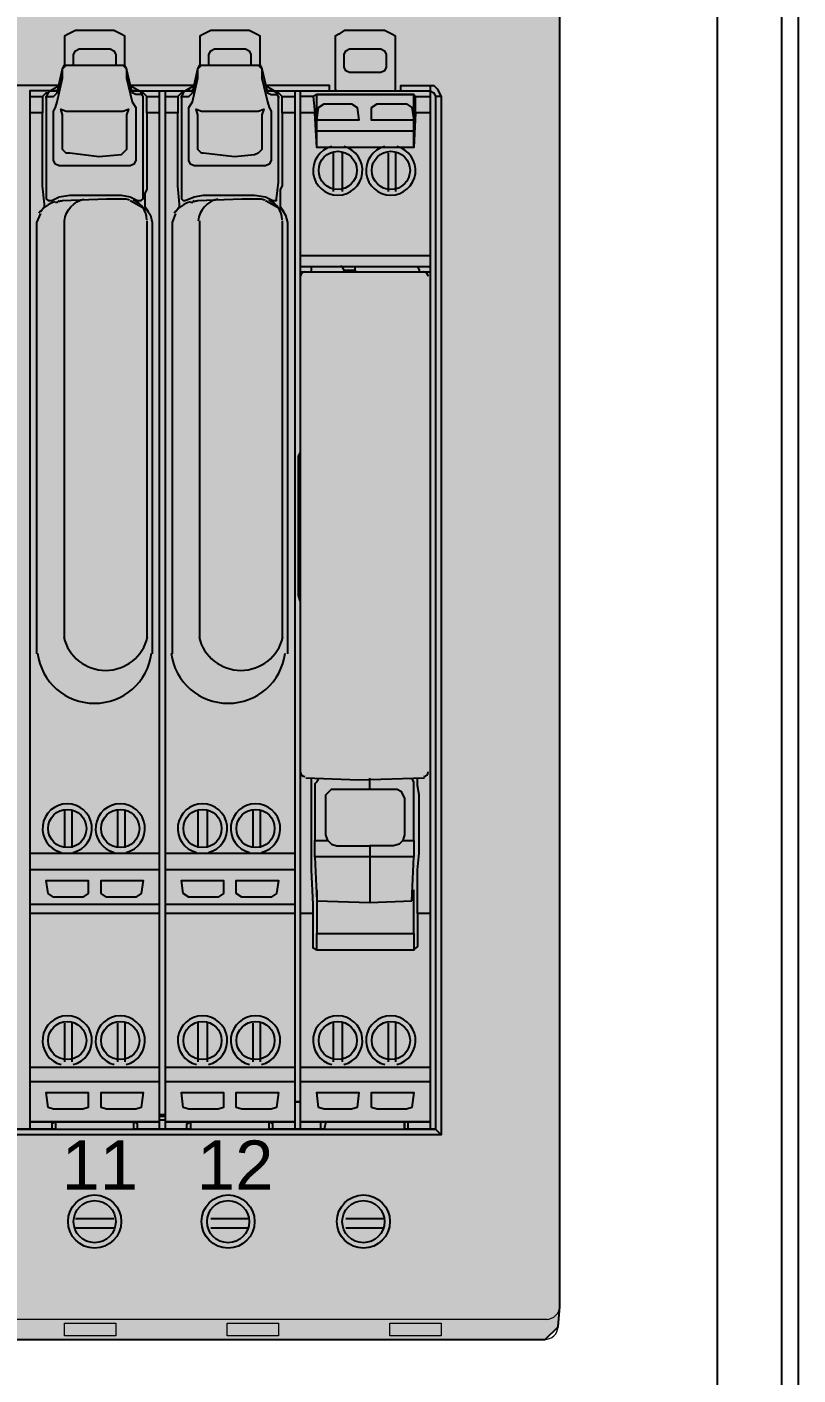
# Model space of a CAD drawing. Extents: x 9438 to 11125, y 1800 to 2873.
# Drawn here: x 11053.8 to 11125.3, y 2243.7 to 2368.6 of the extents above; entities that cross this region are included whole.
import ezdxf

# ---------------------------------------------------------------- set-up
doc = ezdxf.new("R2010")
doc.units = 0
doc.header["$LTSCALE"] = 10
doc.header["$MEASUREMENT"] = 0
doc.layers.add('G02-1-PRDXXXX-E-MRIO-01-P01-01$0$ANNOTATION', color=7, linetype='Continuous')
doc.layers.add('G02-1-PRDXXXX-E-MRIO-01-P01-01$0$TITLE', color=7, linetype='Continuous')
doc.layers.add('G02-1-PRDXXXX-E-MRIO-01-P01-01$0$View', color=251, linetype='Continuous', plot=False)
doc.styles.add('G02-1-PRDXXXX-E-MRIO-01-P01-01$0$PDF Swiss721BT-Light', font='arial.ttf')

# ---------------------------------------------------------------- blocks, each defined once
blk = doc.blocks.new('G02-1-PRDXXXX-E-MRIO-01-P01-01$0$DV-54809-ZX-370-003')
at = {"layer": 'G02-1-PRDXXXX-E-MRIO-01-P01-01$0$ANNOTATION', "lineweight": 25}
for points in [[(1329.17, 652.27), (1680.05, 652.27), (1680.05, 413.32), (1329.17, 413.32)], [(1376.76, 595.03), (1375.57, 594.01), (1375.4, 591.81), (1375.4, 450.24), (1375.57, 448.21), (1376.76, 447.02), (1664.13, 447.02), (1665.32, 448.21), (1665.49, 450.07), (1665.49, 592.15), (1664.98, 594.69), (1664.13, 595.03)], [(1645.5, 566.07), (1645.67, 566.41), (1646.01, 566.58), (1648.89, 566.58), (1649.23, 566.41), (1649.4, 566.07), (1649.4, 564.89), (1649.23, 564.55), (1648.89, 564.38), (1646.01, 564.38), (1645.67, 564.55), (1645.5, 564.89)], [(1619.76, 560.82), (1625.01, 560.82), (1625.52, 560.99), (1625.35, 560.48), (1625.35, 557.44), (1625.35, 557.27), (1625.18, 557.1), (1625.01, 556.93), (1624.84, 556.76), (1622.81, 556.59), (1620.1, 556.93), (1619.76, 556.93), (1619.42, 557.27), (1619.42, 557.61), (1619.42, 560.48), (1619.26, 560.99)], [(1632.29, 560.82), (1637.54, 560.82), (1638.05, 560.99), (1637.88, 560.48), (1637.88, 557.44), (1637.88, 557.27), (1637.71, 557.1), (1637.54, 556.93), (1637.21, 556.76), (1635.34, 556.59), (1632.46, 556.93), (1632.29, 556.93), (1631.96, 557.27), (1631.96, 557.61), (1631.96, 560.48), (1631.79, 560.99)], [(1643.13, 561.16), (1643.64, 561.5), (1644.15, 561.5), (1645.67, 561.5), (1646.18, 561.5), (1646.69, 561.16), (1646.86, 559.98), (1642.96, 559.98)], [(1648.04, 561.16), (1648.55, 561.5), (1649.06, 561.5), (1650.75, 561.5), (1651.26, 561.5), (1651.77, 561.16), (1651.94, 559.98), (1648.04, 559.98)], [(1641.27, 528.65), (1641.27, 515.95), (1641.27, 528.82)], [(1651.77, 487.67), (1651.94, 491.73), (1647.87, 491.73), (1642.79, 491.73), (1642.96, 487.67), (1647.87, 487.5)], [(1618.07, 488.34), (1617.9, 489.53), (1621.8, 489.53), (1621.8, 488.34), (1621.29, 488), (1620.61, 488), (1619.09, 488), (1618.58, 488)], [(1622.98, 488.34), (1622.98, 489.53), (1626.88, 489.53), (1626.71, 488.34), (1626.2, 488), (1625.69, 488), (1624.17, 488), (1623.49, 488)], [(1630.6, 488.34), (1630.43, 489.53), (1634.33, 489.53), (1634.33, 488.34), (1633.82, 488), (1633.14, 488), (1631.62, 488), (1631.11, 488)], [(1635.51, 488.34), (1635.51, 489.53), (1639.41, 489.53), (1639.24, 488.34), (1638.73, 488), (1638.22, 488), (1636.7, 488), (1636.02, 488)], [(1618.07, 468.53), (1617.9, 469.89), (1621.8, 469.89), (1621.8, 468.53), (1621.29, 468.36), (1620.61, 468.36), (1619.09, 468.36), (1618.58, 468.36)], [(1622.98, 468.53), (1622.98, 469.89), (1626.88, 469.89), (1626.71, 468.53), (1626.2, 468.36), (1625.69, 468.36), (1624.17, 468.36), (1623.49, 468.36)], [(1630.6, 468.53), (1630.43, 469.89), (1634.33, 469.89), (1634.33, 468.53), (1633.82, 468.36), (1633.14, 468.36), (1631.62, 468.36), (1631.11, 468.36)], [(1635.51, 468.53), (1635.51, 469.89), (1639.41, 469.89), (1639.24, 468.53), (1638.73, 468.36), (1638.22, 468.36), (1636.7, 468.36), (1636.02, 468.36)], [(1643.13, 468.53), (1642.96, 469.89), (1646.86, 469.89), (1646.69, 468.53), (1646.18, 468.36), (1645.67, 468.36), (1644.15, 468.36), (1643.64, 468.36)], [(1648.04, 468.53), (1648.04, 469.89), (1651.94, 469.89), (1651.77, 468.53), (1651.26, 468.36), (1650.75, 468.36), (1649.06, 468.36), (1648.55, 468.36)], [(1616.38, 467.18), (1628.4, 467.18)], [(1628.91, 467.18), (1640.93, 467.18)], [(1641.44, 467.18), (1653.46, 467.18)]]:
    blk.add_lwpolyline(points, close=True, dxfattribs=at)
at = {"layer": 'G02-1-PRDXXXX-E-MRIO-01-P01-01$0$ANNOTATION', "lineweight": 0}
for points in [[(1665.32, 448.21), (1665.49, 450.07), (1665.49, 591.98), (1665.49, 591.81)], [(1665.49, 450.07), (1665.49, 450.24)], [(1664.3, 448.89), (1376.59, 448.89)], [(1376.76, 447.02), (1664.13, 447.02)]]:
    blk.add_lwpolyline(points, dxfattribs=at)
at = {"layer": 'G02-1-PRDXXXX-E-MRIO-01-P01-01$0$ANNOTATION', "lineweight": 25}
for points in [[(1617.9, 562.01), (1617.9, 562.18), (1618.07, 562.18), (1618.58, 562.18), (1618.92, 562.52), (1619.42, 564.72), (1619.76, 565.06), (1625.01, 565.06), (1625.35, 564.72), (1625.35, 563.87), (1625.86, 561.67), (1626.2, 561.16), (1626.2, 560.82), (1626.2, 556.25), (1626.03, 555.91), (1625.69, 555.74), (1619.09, 555.74), (1618.75, 555.91), (1618.58, 556.25), (1618.58, 560.82), (1618.75, 561.16), (1618.92, 561.67), (1619.42, 563.87), (1619.42, 564.72), (1619.59, 565.06), (1622.81, 565.06), (1625.18, 565.06), (1625.18, 567.26), (1625.18, 567.77), (1624.84, 567.94), (1624.17, 568.27), (1620.61, 568.27), (1619.93, 567.94), (1619.59, 567.77), (1619.59, 567.26), (1619.59, 564.89)], [(1628.91, 562.18), (1630.09, 562.18), (1630.43, 562.52), (1630.6, 562.52), (1630.43, 562.18), (1630.43, 562.01), (1630.43, 562.18), (1630.6, 562.18), (1631.11, 562.18), (1631.45, 562.52), (1631.96, 564.72), (1632.29, 565.06), (1637.54, 565.06), (1637.88, 564.72), (1637.88, 563.87), (1638.39, 561.67), (1638.56, 561.16), (1638.73, 560.82), (1638.73, 556.25), (1638.56, 555.91), (1638.22, 555.74), (1631.62, 555.74), (1631.28, 555.91), (1631.11, 556.25), (1631.11, 560.82), (1631.11, 561.16), (1631.45, 561.67), (1631.96, 563.87), (1631.96, 564.72), (1632.13, 565.06), (1635.34, 565.06), (1637.71, 565.06), (1637.71, 567.26), (1637.71, 567.77), (1637.38, 567.94), (1636.7, 568.27), (1633.14, 568.27), (1632.46, 567.94), (1632.13, 567.77), (1632.13, 567.26), (1632.13, 564.89)], [(1650.25, 562.69), (1650.25, 567.26), (1650.25, 567.77), (1649.91, 567.94), (1649.23, 568.27), (1645.5, 568.27), (1645, 567.94), (1644.66, 567.77), (1644.66, 567.26), (1644.66, 563.02), (1644.66, 562.85), (1644.83, 562.69)], [(1620.44, 565.06), (1620.44, 566.07), (1620.61, 566.41), (1620.95, 566.58), (1623.83, 566.58), (1624.17, 566.41), (1624.34, 566.07), (1624.34, 565.06)], [(1632.97, 565.06), (1632.97, 566.07), (1633.14, 566.41), (1633.48, 566.58), (1636.36, 566.58), (1636.7, 566.41), (1636.87, 566.07), (1636.87, 565.06)], [(1626.88, 562.01), (1626.88, 562.18), (1626.71, 562.35), (1626.2, 562.35), (1625.86, 562.52), (1625.35, 564.72), (1625.18, 565.06)], [(1625.18, 565.06), (1625.18, 565.06)], [(1637.54, 565.06), (1637.71, 565.06), (1637.88, 564.72), (1638.39, 562.52), (1638.73, 562.35), (1639.24, 562.35), (1639.41, 562.18), (1639.41, 562.01), (1639.41, 562.18), (1639.24, 562.52), (1639.41, 562.52), (1639.75, 562.18), (1640.93, 562.18)], [(1653.46, 563.19), (1653.8, 563.19), (1654.14, 562.85), (1654.31, 562.52), (1654.48, 562.18), (1654.48, 465.99), (1490.22, 465.99), (1490.22, 562.18), (1490.72, 562.18), (1490.72, 466.5), (1653.97, 466.5), (1651.09, 466.5), (1651.09, 467.18), (1651.09, 466.5)], [(1618.24, 562.69), (1619.09, 563.19), (1613.16, 563.19)], [(1630.77, 562.69), (1631.62, 563.19), (1625.69, 563.19), (1626.54, 562.69)], [(1644.15, 562.69), (1644.15, 563.19), (1638.22, 563.19), (1639.07, 562.69)], [(1650.75, 562.69), (1650.75, 563.19), (1653.46, 563.19), (1653.46, 466.5)], [(1618.07, 562.52), (1618.24, 562.69), (1618.92, 562.69), (1616.38, 562.69), (1616.38, 466.5)], [(1616.38, 562.18), (1617.56, 562.18), (1617.9, 562.52), (1618.07, 562.52), (1617.9, 562.18), (1617.9, 562.01), (1617.9, 554.22), (1617.9, 552.69), (1618.07, 552.52), (1618.41, 552.52), (1619.09, 552.86), (1620.1, 553.03), (1624.84, 553.03), (1625.69, 552.86), (1626.37, 552.52), (1626.71, 552.52), (1626.88, 552.69), (1626.88, 554.22), (1626.88, 562.01), (1626.88, 562.18), (1626.71, 562.52), (1626.88, 562.52), (1627.21, 562.18), (1628.4, 562.18)], [(1617.56, 562.18), (1617.56, 560.65)], [(1617.9, 562.01), (1617.9, 562.01)], [(1626.71, 562.52), (1626.54, 562.69), (1625.86, 562.69), (1628.4, 562.69)], [(1627.21, 560.65), (1627.21, 562.18)], [(1628.4, 466.5), (1628.4, 562.69), (1628.91, 562.69), (1631.45, 562.69), (1630.77, 562.69), (1630.6, 562.52)], [(1628.91, 562.69), (1628.91, 466.5)], [(1630.09, 562.18), (1630.09, 560.65)], [(1630.43, 562.01), (1630.43, 562.01)], [(1630.43, 562.01), (1630.43, 554.22), (1630.43, 552.69), (1630.6, 552.52), (1630.77, 552.52), (1631.62, 552.86), (1632.46, 553.03), (1637.21, 553.03), (1638.22, 552.86), (1638.9, 552.52), (1639.24, 552.52), (1639.24, 552.69), (1639.41, 554.22), (1639.41, 562.01)], [(1639.24, 562.52), (1638.9, 562.69), (1638.39, 562.69), (1640.93, 562.69), (1653.46, 562.69), (1653.8, 562.52), (1653.97, 562.18)], [(1639.75, 560.65), (1639.75, 562.18)], [(1640.93, 562.69), (1640.93, 466.5)], [(1641.44, 562.69), (1641.44, 466.5)], [(1651.94, 558.96), (1642.96, 558.96), (1642.96, 562.35), (1642.62, 562.18), (1641.44, 562.18)], [(1642.62, 562.18), (1642.79, 560.65)], [(1642.96, 562.35), (1651.94, 562.35), (1642.96, 562.35)], [(1642.96, 562.35), (1642.96, 562.35)], [(1651.94, 557.44), (1651.94, 558.96), (1651.94, 562.35), (1652.11, 562.18), (1653.46, 562.18)], [(1651.94, 562.35), (1651.94, 562.35)], [(1652.11, 560.65), (1652.11, 562.18)], [(1653.46, 562.69), (1653.46, 562.69)], [(1653.46, 562.69), (1653.46, 562.69)], [(1654.48, 562.18), (1653.97, 562.18), (1653.97, 466.5), (1654.48, 465.99)], [(1653.97, 562.18), (1653.97, 562.18)], [(1626.2, 561.16), (1626.2, 561.16)], [(1638.56, 561.16), (1638.56, 561.16)], [(1617.39, 551.51), (1617.73, 552.02), (1617.73, 552.19), (1617.56, 553.88), (1617.56, 560.65), (1616.38, 560.65)], [(1628.4, 560.65), (1627.21, 560.65), (1627.21, 553.88), (1627.21, 553.54), (1627.05, 553.2), (1627.05, 552.02), (1627.38, 551.51)], [(1629.92, 551.51), (1630.26, 552.02), (1630.26, 552.19), (1630.09, 553.88), (1630.09, 560.65), (1628.91, 560.65)], [(1640.93, 560.65), (1639.75, 560.65), (1639.75, 553.88), (1639.58, 553.54), (1639.58, 552.02), (1639.92, 551.51)], [(1653.46, 560.65), (1652.11, 560.65), (1651.94, 557.44), (1650.41, 557.44), (1649.4, 557.44), (1645.5, 557.44), (1644.32, 557.44), (1642.96, 557.44), (1642.79, 560.65), (1641.44, 560.65)], [(1642.96, 557.44), (1642.96, 558.96)], [(1644.49, 556.93), (1644.49, 553.37)], [(1645.33, 556.93), (1645.33, 553.37)], [(1649.57, 556.93), (1649.57, 553.37)], [(1650.25, 556.93), (1650.25, 553.37)], [(1619.09, 552.52), (1618.92, 552.36), (1618.75, 552.36)], [(1625.69, 552.52), (1626.03, 552.36), (1627.21, 551.68), (1627.55, 551.17), (1627.72, 550.49), (1627.72, 510.53)], [(1631.62, 552.52), (1631.45, 552.36), (1631.28, 552.36)], [(1631.28, 552.36), (1631.28, 552.36)], [(1638.22, 552.52), (1638.56, 552.36), (1639.75, 551.68), (1640.08, 551.17), (1640.25, 550.49), (1640.25, 510.53)], [(1617.05, 510.53), (1617.05, 550.49), (1617.39, 551.34)], [(1629.59, 510.53), (1629.59, 550.49), (1629.92, 551.34)], [(1627.21, 550.66), (1627.21, 512.05)], [(1632.13, 512.05), (1632.13, 550.66)], [(1639.75, 550.66), (1639.75, 512.05)], [(1641.44, 547.44), (1653.46, 547.44)], [(1641.44, 546.43), (1653.46, 546.43)], [(1641.44, 545.92), (1642.46, 545.92), (1642.46, 546.43), (1642.62, 546.43)], [(1641.95, 545.92), (1646.86, 545.92), (1652.95, 545.92)], [(1642.46, 545.92), (1642.46, 545.92)], [(1645.5, 546.09), (1645.33, 546.43), (1645.16, 546.43)], [(1645.5, 545.92), (1645.5, 546.09), (1646.52, 546.09), (1646.52, 545.92)], [(1646.52, 546.09), (1646.52, 546.43), (1646.69, 546.43)], [(1652.11, 546.43), (1652.28, 546.43), (1652.45, 546.09), (1652.45, 545.92), (1653.46, 545.92)], [(1652.45, 545.92), (1652.45, 545.92)], [(1641.27, 528.82), (1641.44, 529.16), (1641.27, 528.65)], [(1641.27, 515.95), (1641.27, 515.95)], [(1641.44, 515.44), (1641.27, 515.95), (1641.44, 515.61)], [(1652.95, 499.01), (1646.86, 498.84), (1641.95, 499.01)], [(1642.62, 486.48), (1642.62, 487.33), (1642.46, 490.54), (1642.46, 492.07), (1642.46, 497.49), (1642.46, 498.33), (1642.46, 498.84), (1642.46, 499.01)], [(1643.13, 499.01), (1642.96, 498.67), (1642.79, 498.5), (1642.79, 493.25), (1643.98, 493.25), (1644.32, 492.92), (1644.83, 492.75), (1647.87, 492.75), (1647.87, 491.73), (1647.87, 487.5)], [(1647.87, 498), (1647.87, 499.01)], [(1650.92, 493.25), (1651.94, 493.25), (1651.94, 498.5), (1651.94, 498.67), (1651.77, 499.01)], [(1652.28, 486.48), (1652.28, 487.33), (1652.28, 490.54), (1652.45, 492.07), (1652.45, 497.49), (1652.28, 498.33), (1652.28, 498.84), (1652.28, 499.01)], [(1643.98, 493.25), (1643.81, 493.76), (1643.81, 497.15), (1643.81, 497.49), (1644.15, 497.83), (1644.32, 498), (1644.83, 498), (1650.08, 498), (1650.41, 498), (1650.75, 497.83), (1650.92, 497.49), (1651.09, 497.15), (1651.09, 493.76), (1650.92, 493.25), (1650.58, 492.92), (1650.08, 492.75), (1647.87, 492.75)], [(1619.59, 496.13), (1619.59, 492.58)], [(1620.27, 496.13), (1620.27, 492.58)], [(1624.51, 496.13), (1624.51, 492.58)], [(1625.18, 496.13), (1625.18, 492.58)], [(1631.96, 496.13), (1631.96, 492.58)], [(1632.8, 496.13), (1632.8, 492.58)], [(1637.04, 496.13), (1637.04, 492.58)], [(1637.71, 496.13), (1637.71, 492.58)], [(1616.38, 492.07), (1619.26, 492.07), (1620.44, 492.07), (1624.34, 492.07), (1625.52, 492.07), (1628.4, 492.07)], [(1628.91, 492.07), (1631.79, 492.07), (1632.97, 492.07), (1636.87, 492.07), (1637.88, 492.07), (1640.93, 492.07)], [(1642.79, 491.73), (1642.79, 493.25)], [(1651.94, 493.25), (1651.94, 491.73)], [(1628.4, 490.54), (1616.38, 490.54)], [(1640.93, 490.54), (1628.91, 490.54)], [(1642.96, 488.68), (1642.96, 486.99), (1642.96, 485.13), (1642.96, 484.62)], [(1651.94, 484.62), (1651.94, 485.13), (1651.94, 486.99), (1651.94, 488.68)], [(1628.4, 487.33), (1616.38, 487.33)], [(1640.93, 487.33), (1628.91, 487.33)], [(1642.96, 487.67), (1642.96, 487.67)], [(1642.96, 487.67), (1642.96, 487.67)], [(1642.96, 487.67), (1642.96, 487.67)], [(1647.87, 487.67), (1647.87, 487.67)], [(1647.87, 487.5), (1647.87, 487.5)], [(1651.77, 487.67), (1651.77, 487.67)], [(1651.77, 487.67), (1651.77, 487.67)], [(1628.4, 486.48), (1616.38, 486.48)], [(1640.93, 486.48), (1628.91, 486.48)], [(1642.96, 483.09), (1642.62, 483.26), (1642.62, 483.43), (1642.62, 486.48), (1641.44, 486.48)], [(1653.46, 486.48), (1652.28, 486.48), (1652.28, 483.43), (1652.11, 483.26), (1651.94, 483.09), (1642.96, 483.09), (1642.96, 484.62), (1651.94, 484.62), (1651.94, 483.09)], [(1619.59, 476.32), (1619.59, 472.76)], [(1620.27, 476.32), (1620.27, 472.76)], [(1624.51, 476.32), (1624.51, 472.76)], [(1625.18, 476.32), (1625.18, 472.76)], [(1631.96, 476.32), (1631.96, 472.76)], [(1632.8, 476.32), (1632.8, 472.76)], [(1637.04, 476.32), (1637.04, 472.76)], [(1637.71, 476.32), (1637.71, 472.76)], [(1644.49, 476.32), (1644.49, 472.76)], [(1645.33, 476.32), (1645.33, 472.76)], [(1649.57, 476.32), (1649.57, 472.76)], [(1650.25, 476.32), (1650.25, 472.76)], [(1616.38, 472.26), (1619.26, 472.26), (1620.44, 472.26), (1624.34, 472.26), (1625.52, 472.26), (1628.4, 472.26)], [(1628.91, 472.26), (1631.79, 472.26), (1632.97, 472.26), (1636.87, 472.26), (1637.88, 472.26), (1640.93, 472.26)], [(1641.44, 472.26), (1644.32, 472.26), (1645.5, 472.26), (1649.4, 472.26), (1650.41, 472.26), (1653.46, 472.26)], [(1628.4, 470.9), (1616.38, 470.9)], [(1640.93, 470.9), (1628.91, 470.9)], [(1653.46, 470.9), (1641.44, 470.9)], [(1641.44, 469.04), (1640.93, 469.04), (1641.44, 469.04)], [(1618.75, 467.18), (1618.75, 466.5), (1613.67, 466.5), (1613.5, 467.18), (1613.84, 467.01), (1613.84, 466.67), (1613.84, 466.5)], [(1616.38, 467.18), (1628.4, 467.18)], [(1618.92, 467.18), (1618.75, 467.18), (1618.41, 467.01), (1618.41, 466.67), (1618.41, 466.5)], [(1626.37, 466.5), (1626.37, 466.67), (1626.37, 467.01), (1626.03, 467.18), (1625.86, 467.18)], [(1630.94, 466.5), (1630.94, 466.67), (1630.94, 467.01), (1631.28, 467.18), (1631.28, 466.5), (1626.03, 466.5), (1626.03, 467.18)], [(1628.91, 467.85), (1628.4, 467.85)], [(1628.91, 467.68), (1628.4, 467.68)], [(1628.91, 467.34), (1628.4, 467.34)], [(1628.91, 467.18), (1640.93, 467.18)], [(1638.9, 466.5), (1638.9, 466.67), (1638.9, 467.01), (1638.56, 467.18), (1638.39, 467.18)], [(1643.81, 467.18), (1643.64, 466.5), (1638.56, 466.5), (1638.56, 467.18)], [(1641.44, 467.18), (1653.46, 467.18)], [(1643.3, 467.18), (1643.3, 466.5)], [(1651.43, 466.5), (1651.43, 467.18)], [(1653.97, 466.5), (1653.97, 466.5)], [(1624.17, 458.2), (1620.61, 458.2)], [(1624.17, 457.35), (1620.61, 457.35)], [(1636.7, 458.2), (1633.14, 458.2)], [(1636.7, 457.35), (1633.14, 457.35)], [(1649.23, 458.2), (1645.67, 458.2)], [(1649.23, 457.35), (1645.67, 457.35)]]:
    blk.add_lwpolyline(points, dxfattribs=at)
for points in [[(1619.06, 552.45, -0.061852), (1619.42, 552.52), (1623.49, 552.69), (1625.18, 552.69, -0.078811), (1625.62, 552.6)], [(1619.59, 512.05), (1619.59, 550.66, -0.324578), (1621.43, 552.65)], [(1631.59, 552.45, -0.061805), (1631.96, 552.52), (1636.02, 552.69), (1637.71, 552.69, -0.078788), (1638.15, 552.6)]]:
    blk.add_lwpolyline(points, format="xyb", dxfattribs=at)
at = {"layer": 'G02-1-PRDXXXX-E-MRIO-01-P01-01$0$ANNOTATION', "lineweight": 0}
for points in [[(1624.34, 448.55), (1624.34, 447.36), (1619.59, 447.36), (1619.59, 448.55)], [(1639.41, 448.55), (1639.41, 447.36), (1634.67, 447.36), (1634.67, 448.55)], [(1654.48, 448.55), (1654.48, 447.36), (1649.74, 447.36), (1649.74, 448.55)]]:
    blk.add_lwpolyline(points, close=True, dxfattribs=at)
at = {"layer": 'G02-1-PRDXXXX-E-MRIO-01-P01-01$0$ANNOTATION', "lineweight": 25}
for centre, radius in [((1644.91, 555.32), 1.77), ((1649.83, 555.32), 1.77), ((1619.85, 494.36), 1.77), ((1624.76, 494.36), 1.77), ((1632.38, 494.36), 1.77), ((1637.29, 494.36), 1.77), ((1619.85, 474.72), 1.77), ((1624.76, 474.72), 1.77), ((1632.38, 474.72), 1.77), ((1637.29, 474.72), 1.77), ((1644.91, 474.72), 1.77), ((1649.83, 474.72), 1.77), ((1622.39, 457.95), 2.46), ((1622.39, 457.94), 1.95), ((1634.75, 457.95), 2.46), ((1634.75, 457.94), 1.95), ((1647.28, 457.95), 2.46), ((1647.28, 457.94), 1.95)]:
    blk.add_circle(centre, radius, dxfattribs=at)
for centre, radius, start, end in [((1644.91, 555.32), 2.29, 103.9316, 76.0684), ((1649.82, 555.32), 2.29, 103.9276, 76.0696), ((1619.52, 549.72), 2.81, 106.0629, 144.57), ((1625.26, 550.75), 1.95, 359.9858, 68.6976), ((1632.05, 549.72), 2.81, 106.058, 144.5699), ((1634.25, 550.4), 2.3, 101.5975, 173.5303), ((1637.8, 550.75), 1.95, 359.9858, 68.7035), ((1623.41, 513), 3.99, 193.1803, 346.821), ((1635.94, 513), 3.99, 193.179, 346.8197), ((1622.38, 511.29), 5.33, 187.5604, 352.4396), ((1634.75, 511.29), 5.33, 187.5604, 352.4396), ((1619.85, 494.36), 2.29, 283.9276, 256.0724), ((1624.76, 494.36), 2.29, 283.9276, 256.0696), ((1632.38, 494.36), 2.29, 283.9276, 256.0696), ((1637.29, 494.36), 2.29, 283.9316, 256.0684), ((1619.85, 474.71), 2.29, 283.9269, 256.0731), ((1624.76, 474.71), 2.29, 283.9269, 256.0703), ((1632.38, 474.71), 2.29, 283.9269, 256.0703), ((1637.29, 474.71), 2.29, 283.9308, 256.0692), ((1644.91, 474.71), 2.29, 283.9308, 256.0692), ((1649.82, 474.71), 2.29, 283.9297, 256.0731)]:
    blk.add_arc(centre, radius, start, end, dxfattribs=at)
at = {"layer": 'G02-1-PRDXXXX-E-MRIO-01-P01-01$0$ANNOTATION', "lineweight": 0}
blk.add_arc((1664.22, 450.16), 1.27, 269.8862, 0.4669, dxfattribs=at)
at = {"layer": 'G02-1-PRDXXXX-E-MRIO-01-P01-01$0$ANNOTATION', "lineweight": 25}
for points in [[(1641.85, 545.92), (1641.62, 545.92), (1641.44, 545.73), (1641.44, 545.5)], [(1653.29, 545.5), (1653.29, 545.73), (1653.11, 545.92), (1652.88, 545.92)], [(1641.44, 499.6), (1641.44, 499.37), (1641.62, 499.19), (1641.85, 499.18)], [(1652.88, 499.18), (1653.11, 499.19), (1653.29, 499.37), (1653.29, 499.6)]]:
    blk.add_open_spline(points, degree=3, dxfattribs=at)
at = {"layer": 'G02-1-PRDXXXX-E-MRIO-01-P01-01$0$ANNOTATION', "lineweight": 0}
blk.add_open_spline([(1664.05, 447.02), (1664.71, 447.02), (1665.25, 447.52), (1665.32, 448.18)], degree=3, dxfattribs=at)
at = {"layer": 'G02-1-PRDXXXX-E-MRIO-01-P01-01$0$ANNOTATION', "color": 7, "true_color": 0xffffff, "transparency": 33554559}
for points in [[(1375.57, 448.21), (1664.13, 595.03), (1375.4, 450.24)], [(1664.13, 595.03), (1375.4, 450.24), (1376.76, 595.03)], [(1664.98, 594.69), (1375.57, 448.21), (1664.13, 595.03)], [(1376.76, 447.02), (1664.98, 594.69), (1375.57, 448.21)], [(1665.49, 592.15), (1376.76, 447.02), (1664.98, 594.69)], [(1664.13, 447.02), (1665.49, 592.15), (1376.76, 447.02)], [(1665.49, 450.07), (1664.13, 447.02), (1665.49, 592.15)], [(1665.32, 448.21), (1665.49, 450.07), (1664.13, 447.02)]]:
    blk.add_solid(points, dxfattribs=at)
at = {"layer": 'G02-1-PRDXXXX-E-MRIO-01-P01-01$0$ANNOTATION', "char_height": 4.558, "attachment_point": 4, "style": 'G02-1-PRDXXXX-E-MRIO-01-P01-01$0$PDF Swiss721BT-Light'}
for s, insert in [('11', (1619.33, 463.18)), ('12', (1631.86, 463.18))]:
    blk.add_mtext(s, dxfattribs=dict(at, insert=insert))

msp = doc.modelspace()

# ---------------------------------------------------------------- linework, layer by layer
at = {"layer": 'G02-1-PRDXXXX-E-MRIO-01-P01-01$0$TITLE'}
msp.add_lwpolyline([(9437.72, 2872.74), (11125.26, 2872.74), (11125.26, 1884.07), (9437.72, 1884.07)], close=True, dxfattribs=at)
at = {"layer": 'G02-1-PRDXXXX-E-MRIO-01-P01-01$0$View'}
msp.add_lwpolyline([(9437.72, 2872), (11123.72, 2872), (11123.72, 1886), (9437.72, 1886)], close=True, dxfattribs=at)

# ---------------------------------------------------------------- block references
msp.add_blockref('G02-1-PRDXXXX-E-MRIO-01-P01-01$0$DV-54809-ZX-370-003', (9437.72, 1800))

doc.saveas('drawing.dxf')
